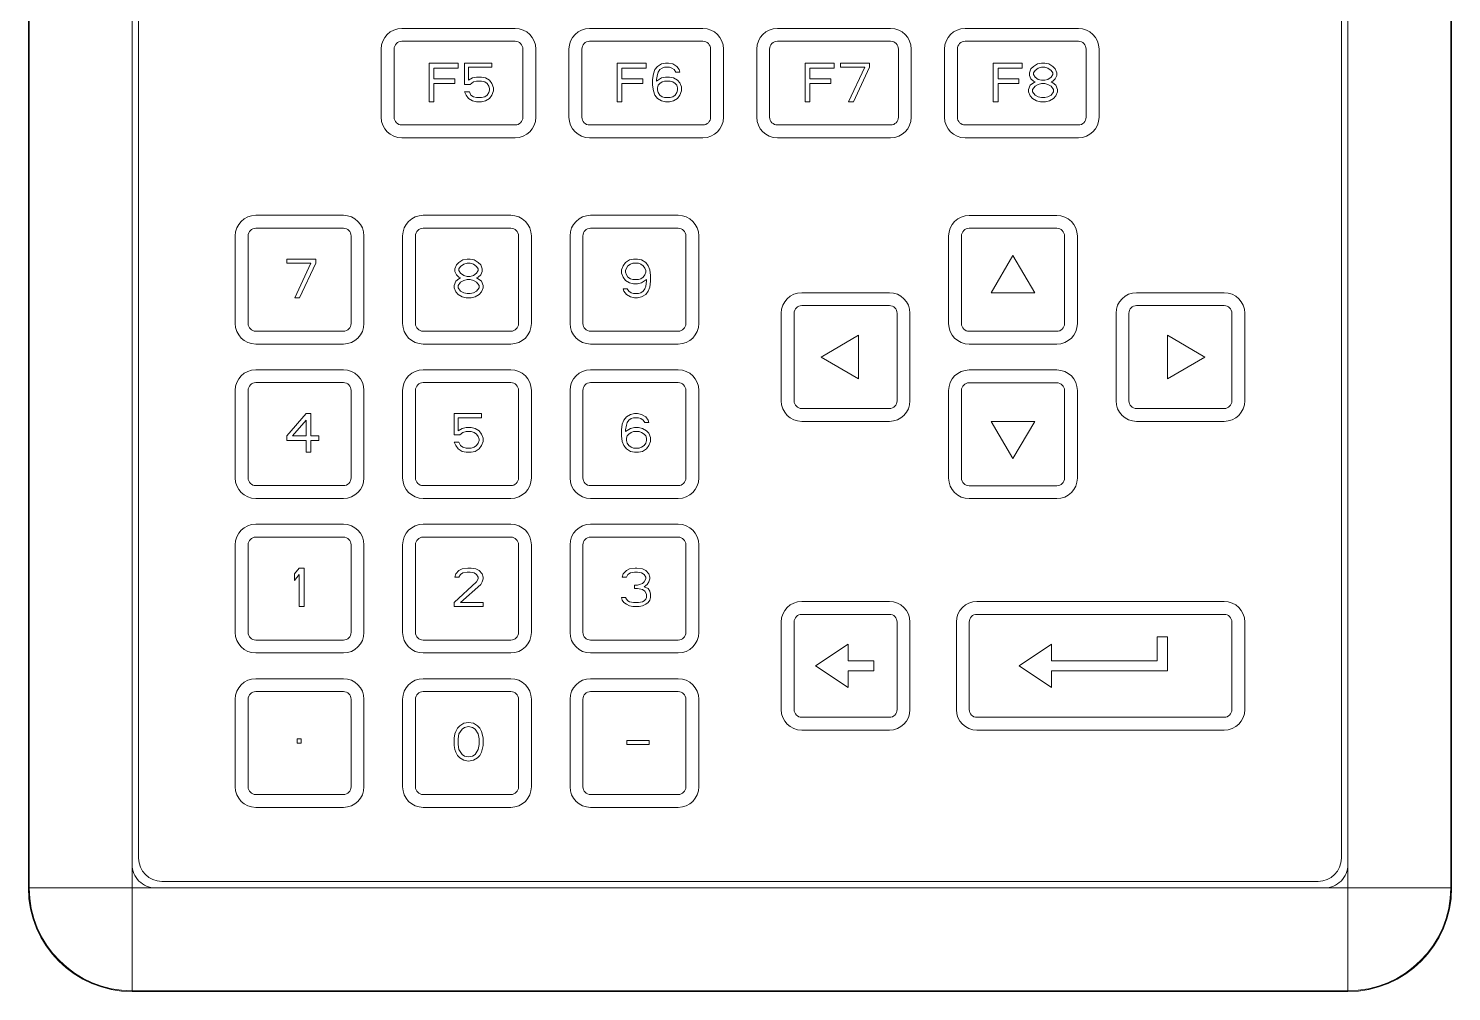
# Model space of a CAD drawing. Header units: inches. Extents: x 0 to 51, y 0 to 34.5.
# Drawn here: x 13.24 to 18.76, y 20.75 to 24.5 of the extents above; entities that cross this region are included whole.
import ezdxf

# ---------------------------------------------------------------- set-up
doc = ezdxf.new("R2010")
doc.units = ezdxf.units.IN
doc.header["$MEASUREMENT"] = 0
doc.layers.get('0').update_dxf_attribs({"lineweight": 5})
doc.layers.add('PSYMS', color=7, linetype='Continuous', lineweight=5)

# ---------------------------------------------------------------- blocks, each defined once
blk = doc.blocks.new('pv300')
at = {"color": 7, "linetype": 'Continuous'}
for p, q in [((-2.3588, -5.4957), (-2.3588, 2.2599)), ((2.3612, -5.4957), (2.3612, 2.2599)), ((-2.7616, 1.8571), (-2.7616, -5.0929)), ((-2.7588, 1.8571), (-2.7588, -5.0929)), ((2.7612, -5.0929), (2.7612, 1.8571)), ((2.764, -5.0929), (2.764, 1.8571)), ((-2.3338, 1.7421), (-2.3338, -4.9779)), ((2.3362, -4.9779), (2.3362, 1.4493)), ((-0.8718, -1.7544), (-1.3118, -1.7544)), ((-0.1428, -1.7544), (-0.5828, -1.7544)), ((0.5862, -1.7544), (0.1462, -1.7544)), ((1.3152, -1.7544), (0.8752, -1.7544)), ((-1.3118, -1.8044), (-0.8718, -1.8044)), ((-0.5828, -1.8044), (-0.1428, -1.8044)), ((0.1462, -1.8044), (0.5862, -1.8044)), ((0.8752, -1.8044), (1.3152, -1.8044)), ((-1.3918, -1.8344), (-1.3918, -2.0994)), ((-1.3418, -2.0994), (-1.3418, -1.8344)), ((-0.8418, -1.8344), (-0.8418, -2.0994)), ((-0.7918, -2.0994), (-0.7918, -1.8344)), ((-0.6628, -1.8344), (-0.6628, -2.0994)), ((-0.6128, -2.0994), (-0.6128, -1.8344)), ((-0.1128, -1.8344), (-0.1128, -2.0994)), ((-0.0628, -2.0994), (-0.0628, -1.8344)), ((0.0662, -1.8344), (0.0662, -2.0994)), ((0.1162, -2.0994), (0.1162, -1.8344)), ((0.6162, -1.8344), (0.6162, -2.0994)), ((0.6662, -2.0994), (0.6662, -1.8344)), ((0.7952, -1.8344), (0.7952, -2.0994)), ((0.8452, -2.0994), (0.8452, -1.8344)), ((1.3452, -1.8344), (1.3452, -2.0994)), ((1.3952, -2.0994), (1.3952, -1.8344)), ((-0.8718, -2.1294), (-1.3118, -2.1294)), ((-0.1428, -2.1294), (-0.5828, -2.1294)), ((0.5862, -2.1294), (0.1462, -2.1294)), ((1.3152, -2.1294), (0.8752, -2.1294)), ((-1.3118, -2.1794), (-0.8718, -2.1794)), ((-0.5828, -2.1794), (-0.1428, -2.1794)), ((0.1462, -2.1794), (0.5862, -2.1794)), ((0.8752, -2.1794), (1.3152, -2.1794)), ((-1.5388, -2.4804), (-1.8788, -2.4804)), ((-0.8888, -2.4804), (-1.2288, -2.4804)), ((-0.2388, -2.4804), (-0.5788, -2.4804)), ((1.2312, -2.4809), (0.8912, -2.4809)), ((-1.8788, -2.5304), (-1.5388, -2.5304)), ((-1.2288, -2.5304), (-0.8888, -2.5304)), ((-0.5788, -2.5304), (-0.2388, -2.5304)), ((0.8912, -2.5309), (1.2312, -2.5309)), ((-1.9588, -2.5604), (-1.9588, -2.9004)), ((-1.9088, -2.9004), (-1.9088, -2.5604)), ((-1.5088, -2.5604), (-1.5088, -2.9004)), ((-1.4588, -2.9004), (-1.4588, -2.5604)), ((-1.3088, -2.5604), (-1.3088, -2.9004)), ((-1.2588, -2.9004), (-1.2588, -2.5604)), ((-0.8588, -2.5604), (-0.8588, -2.9004)), ((-0.8088, -2.9004), (-0.8088, -2.5604)), ((-0.6588, -2.5604), (-0.6588, -2.9004)), ((-0.6088, -2.9004), (-0.6088, -2.5604)), ((-0.2088, -2.5604), (-0.2088, -2.9004)), ((-0.1588, -2.9004), (-0.1588, -2.5604)), ((0.8112, -2.5609), (0.8112, -2.9009)), ((0.8612, -2.9009), (0.8612, -2.5609)), ((1.2612, -2.5609), (1.2612, -2.9009)), ((1.3112, -2.9009), (1.3112, -2.5609)), ((0.5812, -2.7809), (0.2412, -2.7809)), ((1.8812, -2.7809), (1.5412, -2.7809)), ((0.1612, -2.8609), (0.1612, -3.2009)), ((0.2112, -3.2009), (0.2112, -2.8609)), ((0.2412, -2.8309), (0.5812, -2.8309)), ((0.6112, -2.8609), (0.6112, -3.2009)), ((0.6612, -3.2009), (0.6612, -2.8609)), ((1.4612, -2.8609), (1.4612, -3.2009)), ((1.5112, -3.2009), (1.5112, -2.8609)), ((1.5412, -2.8309), (1.8812, -2.8309)), ((1.9112, -2.8609), (1.9112, -3.2009)), ((1.9612, -3.2009), (1.9612, -2.8609)), ((-1.5388, -2.9304), (-1.8788, -2.9304)), ((-1.8788, -2.9804), (-1.5388, -2.9804)), ((-0.8888, -2.9304), (-1.2288, -2.9304)), ((-1.2288, -2.9804), (-0.8888, -2.9804)), ((-0.2388, -2.9304), (-0.5788, -2.9304)), ((-0.5788, -2.9804), (-0.2388, -2.9804)), ((1.2312, -2.9309), (0.8912, -2.9309)), ((0.8912, -2.9809), (1.2312, -2.9809)), ((-1.5388, -3.0804), (-1.8788, -3.0804)), ((-0.8888, -3.0804), (-1.2288, -3.0804)), ((-0.2388, -3.0804), (-0.5788, -3.0804)), ((1.2312, -3.0809), (0.8912, -3.0809)), ((-1.8788, -3.1304), (-1.5388, -3.1304)), ((-1.2288, -3.1304), (-0.8888, -3.1304)), ((-0.5788, -3.1304), (-0.2388, -3.1304)), ((0.8912, -3.1309), (1.2312, -3.1309)), ((-1.9588, -3.1604), (-1.9588, -3.5004)), ((-1.9088, -3.5004), (-1.9088, -3.1604)), ((-1.5088, -3.1604), (-1.5088, -3.5004)), ((-1.4588, -3.5004), (-1.4588, -3.1604)), ((-1.3088, -3.1604), (-1.3088, -3.5004)), ((-1.2588, -3.5004), (-1.2588, -3.1604)), ((-0.8588, -3.1604), (-0.8588, -3.5004)), ((-0.8088, -3.5004), (-0.8088, -3.1604)), ((-0.6588, -3.1604), (-0.6588, -3.5004)), ((-0.6088, -3.5004), (-0.6088, -3.1604)), ((-0.2088, -3.1604), (-0.2088, -3.5004)), ((-0.1588, -3.5004), (-0.1588, -3.1604)), ((0.8112, -3.1609), (0.8112, -3.5009)), ((0.8612, -3.5009), (0.8612, -3.1609)), ((1.2612, -3.1609), (1.2612, -3.5009)), ((1.3112, -3.5009), (1.3112, -3.1609)), ((0.5812, -3.2309), (0.2412, -3.2309)), ((1.8812, -3.2309), (1.5412, -3.2309)), ((0.2412, -3.2809), (0.5812, -3.2809)), ((1.5412, -3.2809), (1.8812, -3.2809)), ((-1.5388, -3.5304), (-1.8788, -3.5304)), ((-0.8888, -3.5304), (-1.2288, -3.5304)), ((-0.2388, -3.5304), (-0.5788, -3.5304)), ((1.2312, -3.5309), (0.8912, -3.5309)), ((-1.8788, -3.5804), (-1.5388, -3.5804)), ((-1.2288, -3.5804), (-0.8888, -3.5804)), ((-0.5788, -3.5804), (-0.2388, -3.5804)), ((0.8912, -3.5809), (1.2312, -3.5809)), ((-1.5388, -3.6804), (-1.8788, -3.6804)), ((-0.8888, -3.6804), (-1.2288, -3.6804)), ((-0.2388, -3.6804), (-0.5788, -3.6804)), ((-1.8788, -3.7304), (-1.5388, -3.7304)), ((-1.2288, -3.7304), (-0.8888, -3.7304)), ((-0.5788, -3.7304), (-0.2388, -3.7304)), ((-1.9588, -3.7604), (-1.9588, -4.1004)), ((-1.9088, -4.1004), (-1.9088, -3.7604)), ((-1.5088, -3.7604), (-1.5088, -4.1004)), ((-1.4588, -4.1004), (-1.4588, -3.7604)), ((-1.3088, -3.7604), (-1.3088, -4.1004)), ((-1.2588, -4.1004), (-1.2588, -3.7604)), ((-0.8588, -3.7604), (-0.8588, -4.1004)), ((-0.8088, -4.1004), (-0.8088, -3.7604)), ((-0.6588, -3.7604), (-0.6588, -4.1004)), ((-0.6088, -4.1004), (-0.6088, -3.7604)), ((-0.2088, -3.7604), (-0.2088, -4.1004)), ((-0.1588, -4.1004), (-0.1588, -3.7604)), ((0.5812, -3.9804), (0.2412, -3.9804)), ((0.2412, -4.0304), (0.5812, -4.0304)), ((1.8812, -3.9804), (0.9212, -3.9804)), ((0.9212, -4.0304), (1.8812, -4.0304)), ((0.1612, -4.0604), (0.1612, -4.4004)), ((0.2112, -4.4004), (0.2112, -4.0604)), ((0.6112, -4.0604), (0.6112, -4.4004)), ((0.6612, -4.4004), (0.6612, -4.0604)), ((0.8412, -4.0604), (0.8412, -4.4004)), ((0.8912, -4.4004), (0.8912, -4.0604)), ((1.9112, -4.0604), (1.9112, -4.4004)), ((1.9612, -4.4004), (1.9612, -4.0604)), ((-1.5388, -4.1304), (-1.8788, -4.1304)), ((-0.8888, -4.1304), (-1.2288, -4.1304)), ((-0.2388, -4.1304), (-0.5788, -4.1304)), ((-1.8788, -4.1804), (-1.5388, -4.1804)), ((-1.2288, -4.1804), (-0.8888, -4.1804)), ((-0.5788, -4.1804), (-0.2388, -4.1804)), ((-1.5388, -4.2804), (-1.8788, -4.2804)), ((-0.8888, -4.2804), (-1.2288, -4.2804)), ((-0.2388, -4.2804), (-0.5788, -4.2804)), ((-1.9588, -4.3604), (-1.9588, -4.7004)), ((-1.9088, -4.7004), (-1.9088, -4.3604)), ((-1.8788, -4.3304), (-1.5388, -4.3304)), ((-1.5088, -4.3604), (-1.5088, -4.7004)), ((-1.4588, -4.7004), (-1.4588, -4.3604)), ((-1.3088, -4.3604), (-1.3088, -4.7004)), ((-1.2588, -4.7004), (-1.2588, -4.3604)), ((-1.2288, -4.3304), (-0.8888, -4.3304)), ((-0.8588, -4.3604), (-0.8588, -4.7004)), ((-0.8088, -4.7004), (-0.8088, -4.3604)), ((-0.6588, -4.3604), (-0.6588, -4.7004)), ((-0.6088, -4.7004), (-0.6088, -4.3604)), ((-0.5788, -4.3304), (-0.2388, -4.3304)), ((-0.2088, -4.3604), (-0.2088, -4.7004)), ((-0.1588, -4.7004), (-0.1588, -4.3604)), ((0.5812, -4.4304), (0.2412, -4.4304)), ((1.8812, -4.4304), (0.9212, -4.4304)), ((0.2412, -4.4804), (0.5812, -4.4804)), ((0.9212, -4.4804), (1.8812, -4.4804)), ((-1.5388, -4.7304), (-1.8788, -4.7304)), ((-0.8888, -4.7304), (-1.2288, -4.7304)), ((-0.2388, -4.7304), (-0.5788, -4.7304)), ((-1.8788, -4.7804), (-1.5388, -4.7804)), ((-1.2288, -4.7804), (-0.8888, -4.7804)), ((-0.5788, -4.7804), (-0.2388, -4.7804)), ((-2.2438, -5.0679), (2.2462, -5.0679)), ((-2.7616, -5.0929), (2.764, -5.0929)), ((-2.3588, -5.4929), (2.3612, -5.4929)), ((-2.3588, -5.4957), (2.3612, -5.4957))]:
    blk.add_line(p, q, dxfattribs=at)
at = {"color": 4, "linetype": 'Continuous'}
for p, q in [((-1.2058, -2.0389), (-1.2058, -1.8889)), ((-1.2058, -1.8889), (-1.0933, -1.8889)), ((-1.187, -1.9081), (-1.187, -1.9496)), ((-1.0933, -1.9081), (-1.187, -1.9081)), ((-1.0933, -1.8889), (-1.0933, -1.9081)), ((-1.0683, -1.8889), (-1.0683, -1.9719)), ((-0.962, -1.8889), (-1.0683, -1.8889)), ((-1.0527, -1.9559), (-1.0527, -1.9049)), ((-1.0527, -1.9049), (-0.962, -1.9049)), ((-0.962, -1.9049), (-0.962, -1.8889)), ((-0.4758, -2.0389), (-0.4758, -1.8889)), ((-0.4758, -1.8889), (-0.3633, -1.8889)), ((-0.457, -1.9081), (-0.457, -1.9496)), ((-0.3633, -1.9081), (-0.457, -1.9081)), ((-0.3633, -1.8889), (-0.3633, -1.9081)), ((-0.3352, -1.9304), (-0.3383, -1.9528)), ((-0.3289, -1.9145), (-0.3352, -1.9304)), ((-0.3195, -1.9017), (-0.3289, -1.9145)), ((-0.3227, -1.9528), (-0.3195, -1.9336)), ((-0.3039, -1.8921), (-0.3195, -1.9017)), ((-0.3195, -1.9336), (-0.3164, -1.924)), ((-0.3164, -1.924), (-0.3102, -1.9145)), ((-0.3102, -1.9145), (-0.3008, -1.9081)), ((-0.2883, -1.8889), (-0.3039, -1.8921)), ((-0.3008, -1.9081), (-0.2914, -1.9049)), ((-0.2914, -1.9049), (-0.2727, -1.9049)), ((-0.2758, -1.8889), (-0.2883, -1.8889)), ((-0.2602, -1.8921), (-0.2758, -1.8889)), ((-0.2727, -1.9049), (-0.2633, -1.9081)), ((-0.2633, -1.9081), (-0.2539, -1.9145)), ((-0.2445, -1.9017), (-0.2602, -1.8921)), ((-0.2539, -1.9145), (-0.2477, -1.924)), ((-0.2477, -1.924), (-0.232, -1.924)), ((-0.2352, -1.9145), (-0.2445, -1.9017)), ((-0.232, -1.924), (-0.2352, -1.9145)), ((0.2542, -1.8889), (0.3667, -1.8889)), ((0.2542, -2.0389), (0.2542, -1.8889)), ((0.3667, -1.9081), (0.273, -1.9081)), ((0.273, -1.9081), (0.273, -1.9496)), ((0.3667, -1.8889), (0.3667, -1.9081)), ((0.3917, -1.8889), (0.5042, -1.8889)), ((0.3917, -1.9049), (0.3917, -1.8889)), ((0.4855, -1.9049), (0.3917, -1.9049)), ((0.423, -2.0389), (0.4855, -1.9049)), ((0.5042, -1.9049), (0.4417, -2.0389)), ((0.5042, -1.8889), (0.5042, -1.9049)), ((0.9842, -1.8889), (1.0967, -1.8889)), ((0.9842, -2.0389), (0.9842, -1.8889)), ((1.0967, -1.9081), (1.003, -1.9081)), ((1.003, -1.9081), (1.003, -1.9496)), ((1.0967, -1.8889), (1.0967, -1.9081)), ((1.1311, -1.9113), (1.1248, -1.9272)), ((1.1248, -1.9272), (1.1248, -1.9368)), ((1.1405, -1.9017), (1.1311, -1.9113)), ((1.1561, -1.8921), (1.1405, -1.9017)), ((1.1467, -1.9176), (1.1405, -1.9272)), ((1.1405, -1.9272), (1.1405, -1.9336)), ((1.1405, -1.9336), (1.1467, -1.9432)), ((1.1592, -1.9081), (1.1467, -1.9176)), ((1.1717, -1.8889), (1.1561, -1.8921)), ((1.1717, -1.9049), (1.1592, -1.9081)), ((1.1842, -1.8889), (1.1717, -1.8889)), ((1.1842, -1.9049), (1.1717, -1.9049)), ((1.1998, -1.8921), (1.1842, -1.8889)), ((1.1967, -1.9081), (1.1842, -1.9049)), ((1.2092, -1.9176), (1.1967, -1.9081)), ((1.2155, -1.9017), (1.1998, -1.8921)), ((1.2155, -1.9272), (1.2092, -1.9176)), ((1.2092, -1.9432), (1.2155, -1.9336)), ((1.2248, -1.9113), (1.2155, -1.9017)), ((1.2155, -1.9336), (1.2155, -1.9272)), ((1.2311, -1.9272), (1.2248, -1.9113)), ((1.2311, -1.9368), (1.2311, -1.9272)), ((-1.187, -1.9496), (-1.1058, -1.9496)), ((-1.187, -1.9687), (-1.187, -2.0389)), ((-1.1058, -1.9687), (-1.187, -1.9687)), ((-1.1058, -1.9496), (-1.1058, -1.9687)), ((-1.0683, -1.9719), (-1.0464, -1.9719)), ((-1.037, -1.9464), (-1.0527, -1.9559)), ((-1.0464, -1.9719), (-1.0339, -1.9623)), ((-1.0214, -1.9432), (-1.037, -1.9464)), ((-1.0339, -1.9623), (-1.0214, -1.9591)), ((-1.0027, -1.9432), (-1.0214, -1.9432)), ((-1.0214, -1.9591), (-1.0027, -1.9591)), ((-0.987, -1.9464), (-1.0027, -1.9432)), ((-1.0027, -1.9591), (-0.9902, -1.9623)), ((-0.9902, -1.9623), (-0.9808, -1.9687)), ((-0.9714, -1.9559), (-0.987, -1.9464)), ((-0.9808, -1.9687), (-0.9745, -1.9783)), ((-0.9745, -1.9783), (-0.9714, -1.9879)), ((-0.962, -1.9687), (-0.9714, -1.9559)), ((-0.9714, -1.9879), (-0.9714, -1.9942)), ((-0.9558, -1.9847), (-0.962, -1.9687)), ((-0.9558, -1.9974), (-0.9558, -1.9847)), ((-0.457, -1.9496), (-0.3758, -1.9496)), ((-0.457, -1.9687), (-0.457, -2.0389)), ((-0.3758, -1.9687), (-0.457, -1.9687)), ((-0.3758, -1.9496), (-0.3758, -1.9687)), ((-0.3383, -1.9528), (-0.3383, -1.9751)), ((-0.3383, -1.9751), (-0.3352, -1.9974)), ((-0.3039, -1.9464), (-0.3227, -1.9591)), ((-0.3227, -1.9591), (-0.3227, -1.9528)), ((-0.3164, -1.9751), (-0.3195, -1.9847)), ((-0.3195, -1.9847), (-0.3195, -1.9942)), ((-0.3102, -1.9687), (-0.3164, -1.9751)), ((-0.3008, -1.9623), (-0.3102, -1.9687)), ((-0.2883, -1.9432), (-0.3039, -1.9464)), ((-0.2914, -1.9591), (-0.3008, -1.9623)), ((-0.2695, -1.9591), (-0.2914, -1.9591)), ((-0.2727, -1.9432), (-0.2883, -1.9432)), ((-0.257, -1.9464), (-0.2727, -1.9432)), ((-0.2602, -1.9623), (-0.2695, -1.9591)), ((-0.2508, -1.9687), (-0.2602, -1.9623)), ((-0.2414, -1.9559), (-0.257, -1.9464)), ((-0.2445, -1.9751), (-0.2508, -1.9687)), ((-0.2414, -1.9847), (-0.2445, -1.9751)), ((-0.232, -1.9655), (-0.2414, -1.9559)), ((-0.2414, -1.9942), (-0.2414, -1.9847)), ((-0.2258, -1.9815), (-0.232, -1.9655)), ((-0.2258, -1.9974), (-0.2258, -1.9815)), ((0.273, -1.9496), (0.3542, -1.9496)), ((0.3542, -1.9687), (0.273, -1.9687)), ((0.273, -1.9687), (0.273, -2.0389)), ((0.3542, -1.9496), (0.3542, -1.9687)), ((1.003, -1.9496), (1.0842, -1.9496)), ((1.0842, -1.9687), (1.003, -1.9687)), ((1.003, -1.9687), (1.003, -2.0389)), ((1.0842, -1.9496), (1.0842, -1.9687)), ((1.128, -1.9751), (1.1217, -1.9911)), ((1.1248, -1.9368), (1.1311, -1.9496)), ((1.1405, -1.9655), (1.128, -1.9751)), ((1.1311, -1.9496), (1.1405, -1.9591)), ((1.1467, -1.9783), (1.1373, -1.9911)), ((1.1405, -1.9591), (1.1467, -1.9623)), ((1.1467, -1.9623), (1.1405, -1.9655)), ((1.1467, -1.9432), (1.1592, -1.9528)), ((1.1592, -1.9719), (1.1467, -1.9783)), ((1.1592, -1.9528), (1.1717, -1.9559)), ((1.1717, -1.9687), (1.1592, -1.9719)), ((1.1717, -1.9559), (1.1842, -1.9559)), ((1.1842, -1.9687), (1.1717, -1.9687)), ((1.1842, -1.9559), (1.1967, -1.9528)), ((1.1967, -1.9719), (1.1842, -1.9687)), ((1.1967, -1.9528), (1.2092, -1.9432)), ((1.2092, -1.9783), (1.1967, -1.9719)), ((1.2092, -1.9623), (1.2155, -1.9591)), ((1.2155, -1.9655), (1.2092, -1.9623)), ((1.2186, -1.9911), (1.2092, -1.9783)), ((1.2155, -1.9591), (1.2248, -1.9496)), ((1.228, -1.9751), (1.2155, -1.9655)), ((1.2248, -1.9496), (1.2311, -1.9368)), ((1.2342, -1.9911), (1.228, -1.9751)), ((-1.187, -2.0389), (-1.2058, -2.0389)), ((-1.0683, -2.0006), (-1.062, -2.0134)), ((-1.0495, -2.0006), (-1.0683, -2.0006)), ((-1.062, -2.0134), (-1.0527, -2.0262)), ((-1.0527, -2.0262), (-1.037, -2.0357)), ((-1.0433, -2.0134), (-1.0495, -2.0006)), ((-1.0339, -2.0198), (-1.0433, -2.0134)), ((-1.037, -2.0357), (-1.0214, -2.0389)), ((-1.0214, -2.023), (-1.0339, -2.0198)), ((-1.0027, -2.023), (-1.0214, -2.023)), ((-1.0214, -2.0389), (-1.0027, -2.0389)), ((-0.9902, -2.0198), (-1.0027, -2.023)), ((-1.0027, -2.0389), (-0.987, -2.0357)), ((-0.9808, -2.0134), (-0.9902, -2.0198)), ((-0.987, -2.0357), (-0.9714, -2.0262)), ((-0.9745, -2.0038), (-0.9808, -2.0134)), ((-0.9714, -1.9942), (-0.9745, -2.0038)), ((-0.9714, -2.0262), (-0.962, -2.0134)), ((-0.962, -2.0134), (-0.9558, -1.9974)), ((-0.457, -2.0389), (-0.4758, -2.0389)), ((-0.3352, -1.9974), (-0.3289, -2.0134)), ((-0.3289, -2.0134), (-0.3195, -2.0262)), ((-0.3195, -1.9942), (-0.3164, -2.0038)), ((-0.3195, -2.0262), (-0.3039, -2.0357)), ((-0.3164, -2.0038), (-0.3102, -2.0134)), ((-0.3102, -2.0134), (-0.3008, -2.0198)), ((-0.3039, -2.0357), (-0.2883, -2.0389)), ((-0.3008, -2.0198), (-0.2914, -2.023)), ((-0.2914, -2.023), (-0.2695, -2.023)), ((-0.2883, -2.0389), (-0.2727, -2.0389)), ((-0.2727, -2.0389), (-0.257, -2.0357)), ((-0.2695, -2.023), (-0.2602, -2.0198)), ((-0.2602, -2.0198), (-0.2508, -2.0134)), ((-0.257, -2.0357), (-0.2414, -2.0262)), ((-0.2508, -2.0134), (-0.2445, -2.0038)), ((-0.2445, -2.0038), (-0.2414, -1.9942)), ((-0.2414, -2.0262), (-0.232, -2.0134)), ((-0.232, -2.0134), (-0.2258, -1.9974)), ((0.273, -2.0389), (0.2542, -2.0389)), ((0.4417, -2.0389), (0.423, -2.0389)), ((1.003, -2.0389), (0.9842, -2.0389)), ((1.1217, -1.9911), (1.1217, -2.0006)), ((1.1217, -2.0006), (1.128, -2.0166)), ((1.128, -2.0166), (1.1373, -2.0262)), ((1.1373, -1.9911), (1.1373, -2.0006)), ((1.1373, -2.0006), (1.1467, -2.0134)), ((1.1373, -2.0262), (1.153, -2.0357)), ((1.1467, -2.0134), (1.1592, -2.0198)), ((1.153, -2.0357), (1.1686, -2.0389)), ((1.1592, -2.0198), (1.1717, -2.023)), ((1.1686, -2.0389), (1.1873, -2.0389)), ((1.1717, -2.023), (1.1842, -2.023)), ((1.1842, -2.023), (1.1967, -2.0198)), ((1.1873, -2.0389), (1.203, -2.0357)), ((1.1967, -2.0198), (1.2092, -2.0134)), ((1.203, -2.0357), (1.2186, -2.0262)), ((1.2092, -2.0134), (1.2186, -2.0006)), ((1.2186, -2.0006), (1.2186, -1.9911)), ((1.2186, -2.0262), (1.228, -2.0166)), ((1.228, -2.0166), (1.2342, -2.0006)), ((1.2342, -2.0006), (1.2342, -1.9911)), ((-1.7588, -2.6664), (-1.7588, -2.6504)), ((-1.7588, -2.6504), (-1.6463, -2.6504)), ((-1.6463, -2.6504), (-1.6463, -2.6664)), ((-1.0588, -2.6504), (-1.0744, -2.6536)), ((-1.0463, -2.6504), (-1.0588, -2.6504)), ((-1.0307, -2.6536), (-1.0463, -2.6504)), ((-0.4119, -2.6504), (-0.4275, -2.6536)), ((-0.3963, -2.6504), (-0.4119, -2.6504)), ((-0.3807, -2.6536), (-0.3963, -2.6504)), ((1.0612, -2.6362), (0.9762, -2.7809)), ((1.1462, -2.7809), (1.0612, -2.6362)), ((-1.665, -2.6664), (-1.7588, -2.6664)), ((-1.7275, -2.8004), (-1.665, -2.6664)), ((-1.6463, -2.6664), (-1.7088, -2.8004)), ((-1.0994, -2.6728), (-1.1057, -2.6887)), ((-1.1057, -2.6887), (-1.1057, -2.6983)), ((-1.1057, -2.6983), (-1.0994, -2.7111)), ((-1.09, -2.6632), (-1.0994, -2.6728)), ((-1.0744, -2.6536), (-1.09, -2.6632)), ((-1.0838, -2.6791), (-1.09, -2.6887)), ((-1.09, -2.6887), (-1.09, -2.6951)), ((-1.09, -2.6951), (-1.0838, -2.7047)), ((-1.0713, -2.6696), (-1.0838, -2.6791)), ((-1.0838, -2.7047), (-1.0713, -2.7143)), ((-1.0588, -2.6664), (-1.0713, -2.6696)), ((-1.0463, -2.6664), (-1.0588, -2.6664)), ((-1.0338, -2.6696), (-1.0463, -2.6664)), ((-1.0213, -2.6791), (-1.0338, -2.6696)), ((-1.0338, -2.7143), (-1.0213, -2.7047)), ((-1.015, -2.6632), (-1.0307, -2.6536)), ((-1.015, -2.6887), (-1.0213, -2.6791)), ((-1.0213, -2.7047), (-1.015, -2.6951)), ((-1.0057, -2.6728), (-1.015, -2.6632)), ((-1.015, -2.6951), (-1.015, -2.6887)), ((-0.9994, -2.6887), (-1.0057, -2.6728)), ((-1.0057, -2.7111), (-0.9994, -2.6983)), ((-0.9994, -2.6983), (-0.9994, -2.6887)), ((-0.4525, -2.676), (-0.4588, -2.6919)), ((-0.4588, -2.6919), (-0.4588, -2.7047)), ((-0.4588, -2.7047), (-0.4525, -2.7206)), ((-0.4432, -2.6632), (-0.4525, -2.676)), ((-0.4275, -2.6536), (-0.4432, -2.6632)), ((-0.44, -2.6855), (-0.4432, -2.6951)), ((-0.4432, -2.6951), (-0.4432, -2.7015)), ((-0.4432, -2.7015), (-0.44, -2.7111)), ((-0.4338, -2.676), (-0.44, -2.6855)), ((-0.4244, -2.6696), (-0.4338, -2.676)), ((-0.415, -2.6664), (-0.4244, -2.6696)), ((-0.3932, -2.6664), (-0.415, -2.6664)), ((-0.3838, -2.6696), (-0.3932, -2.6664)), ((-0.3744, -2.676), (-0.3838, -2.6696)), ((-0.365, -2.6632), (-0.3807, -2.6536)), ((-0.3682, -2.6855), (-0.3744, -2.676)), ((-0.365, -2.6951), (-0.3682, -2.6855)), ((-0.3682, -2.7111), (-0.365, -2.7015)), ((-0.3557, -2.676), (-0.365, -2.6632)), ((-0.365, -2.7015), (-0.365, -2.6951)), ((-0.3494, -2.6919), (-0.3557, -2.676)), ((-0.3463, -2.7143), (-0.3494, -2.6919)), ((-1.1025, -2.7366), (-1.1088, -2.7526)), ((-1.1088, -2.7526), (-1.1088, -2.7621)), ((-1.1088, -2.7621), (-1.1025, -2.7781)), ((-1.09, -2.727), (-1.1025, -2.7366)), ((-1.0994, -2.7111), (-1.09, -2.7206)), ((-1.0838, -2.7398), (-1.0932, -2.7526)), ((-1.0932, -2.7526), (-1.0932, -2.7621)), ((-1.0932, -2.7621), (-1.0838, -2.7749)), ((-1.09, -2.7206), (-1.0838, -2.7238)), ((-1.0838, -2.7238), (-1.09, -2.727)), ((-1.0713, -2.7334), (-1.0838, -2.7398)), ((-1.0713, -2.7143), (-1.0588, -2.7174)), ((-1.0588, -2.7302), (-1.0713, -2.7334)), ((-1.0588, -2.7174), (-1.0463, -2.7174)), ((-1.0463, -2.7302), (-1.0588, -2.7302)), ((-1.0463, -2.7174), (-1.0338, -2.7143)), ((-1.0338, -2.7334), (-1.0463, -2.7302)), ((-1.0213, -2.7398), (-1.0338, -2.7334)), ((-1.0213, -2.7238), (-1.015, -2.7206)), ((-1.015, -2.727), (-1.0213, -2.7238)), ((-1.0119, -2.7526), (-1.0213, -2.7398)), ((-1.0213, -2.7749), (-1.0119, -2.7621)), ((-1.015, -2.7206), (-1.0057, -2.7111)), ((-1.0025, -2.7366), (-1.015, -2.727)), ((-1.0119, -2.7621), (-1.0119, -2.7526)), ((-0.9963, -2.7526), (-1.0025, -2.7366)), ((-1.0025, -2.7781), (-0.9963, -2.7621)), ((-0.9963, -2.7621), (-0.9963, -2.7526)), ((-0.4525, -2.7206), (-0.4432, -2.7334)), ((-0.4432, -2.7334), (-0.4275, -2.743)), ((-0.44, -2.7111), (-0.4338, -2.7206)), ((-0.4338, -2.7206), (-0.4244, -2.727)), ((-0.4275, -2.743), (-0.4119, -2.7462)), ((-0.4244, -2.727), (-0.415, -2.7302)), ((-0.415, -2.7302), (-0.3932, -2.7302)), ((-0.4119, -2.7462), (-0.3963, -2.7462)), ((-0.3963, -2.7462), (-0.3807, -2.743)), ((-0.3932, -2.7302), (-0.3838, -2.727)), ((-0.3838, -2.727), (-0.3744, -2.7206)), ((-0.3807, -2.743), (-0.3619, -2.7302)), ((-0.3744, -2.7206), (-0.3682, -2.7111)), ((-0.365, -2.7557), (-0.3682, -2.7653)), ((-0.3619, -2.7366), (-0.365, -2.7557)), ((-0.3619, -2.7302), (-0.3619, -2.7366)), ((-0.3557, -2.7749), (-0.3494, -2.7589)), ((-0.3494, -2.7589), (-0.3463, -2.7366)), ((-0.3463, -2.7366), (-0.3463, -2.7143)), ((-1.7088, -2.8004), (-1.7275, -2.8004)), ((-1.1025, -2.7781), (-1.0932, -2.7877)), ((-1.0932, -2.7877), (-1.0775, -2.7972)), ((-1.0838, -2.7749), (-1.0713, -2.7813)), ((-1.0775, -2.7972), (-1.0619, -2.8004)), ((-1.0713, -2.7813), (-1.0588, -2.7845)), ((-1.0619, -2.8004), (-1.0432, -2.8004)), ((-1.0588, -2.7845), (-1.0463, -2.7845)), ((-1.0463, -2.7845), (-1.0338, -2.7813)), ((-1.0432, -2.8004), (-1.0275, -2.7972)), ((-1.0338, -2.7813), (-1.0213, -2.7749)), ((-1.0275, -2.7972), (-1.0119, -2.7877)), ((-1.0119, -2.7877), (-1.0025, -2.7781)), ((-0.4369, -2.7653), (-0.4525, -2.7653)), ((-0.4525, -2.7653), (-0.4494, -2.7749)), ((-0.4494, -2.7749), (-0.44, -2.7877)), ((-0.44, -2.7877), (-0.4244, -2.7972)), ((-0.4307, -2.7749), (-0.4369, -2.7653)), ((-0.4213, -2.7813), (-0.4307, -2.7749)), ((-0.4244, -2.7972), (-0.4088, -2.8004)), ((-0.4119, -2.7845), (-0.4213, -2.7813)), ((-0.3932, -2.7845), (-0.4119, -2.7845)), ((-0.4088, -2.8004), (-0.3963, -2.8004)), ((-0.3963, -2.8004), (-0.3807, -2.7972)), ((-0.3838, -2.7813), (-0.3932, -2.7845)), ((-0.3744, -2.7749), (-0.3838, -2.7813)), ((-0.3807, -2.7972), (-0.365, -2.7877)), ((-0.3682, -2.7653), (-0.3744, -2.7749)), ((-0.365, -2.7877), (-0.3557, -2.7749)), ((0.9762, -2.7809), (1.1462, -2.7809)), ((0.3165, -3.0309), (0.4612, -2.9459)), ((0.4612, -2.9459), (0.4612, -3.1159)), ((1.8059, -3.0309), (1.6612, -2.9459)), ((1.6612, -2.9459), (1.6612, -3.1159)), ((0.4612, -3.1159), (0.3165, -3.0309)), ((1.6612, -3.1159), (1.8059, -3.0309)), ((-1.7588, -3.3366), (-1.6838, -3.2504)), ((-1.6838, -3.2504), (-1.665, -3.2504)), ((-1.665, -3.2504), (-1.665, -3.3366)), ((-1.0025, -3.2504), (-1.1088, -3.2504)), ((-1.1088, -3.2504), (-1.1088, -3.3334)), ((-1.0025, -3.2664), (-1.0025, -3.2504)), ((-0.4244, -3.2536), (-0.44, -3.2632)), ((-0.4088, -3.2504), (-0.4244, -3.2536)), ((-0.3963, -3.2504), (-0.4088, -3.2504)), ((-0.3807, -3.2536), (-0.3963, -3.2504)), ((-0.365, -3.2632), (-0.3807, -3.2536)), ((-1.7369, -3.3366), (-1.6838, -3.276)), ((-1.6838, -3.276), (-1.6838, -3.3366)), ((-1.0932, -3.2664), (-1.0025, -3.2664)), ((-1.0932, -3.3174), (-1.0932, -3.2664)), ((-1.0775, -3.3079), (-1.0932, -3.3174)), ((-1.0619, -3.3047), (-1.0775, -3.3079)), ((-1.0432, -3.3047), (-1.0619, -3.3047)), ((-1.0275, -3.3079), (-1.0432, -3.3047)), ((-1.0119, -3.3174), (-1.0275, -3.3079)), ((-0.4557, -3.2919), (-0.4588, -3.3143)), ((-0.4588, -3.3143), (-0.4588, -3.3366)), ((-0.4494, -3.276), (-0.4557, -3.2919)), ((-0.44, -3.2632), (-0.4494, -3.276)), ((-0.4432, -3.3143), (-0.44, -3.2951)), ((-0.4244, -3.3079), (-0.4432, -3.3206)), ((-0.4432, -3.3206), (-0.4432, -3.3143)), ((-0.44, -3.2951), (-0.4369, -3.2855)), ((-0.4369, -3.2855), (-0.4307, -3.276)), ((-0.4307, -3.276), (-0.4213, -3.2696)), ((-0.4088, -3.3047), (-0.4244, -3.3079)), ((-0.4213, -3.2696), (-0.4119, -3.2664)), ((-0.4119, -3.2664), (-0.3932, -3.2664)), ((-0.3932, -3.3047), (-0.4088, -3.3047)), ((-0.3932, -3.2664), (-0.3838, -3.2696)), ((-0.3775, -3.3079), (-0.3932, -3.3047)), ((-0.3838, -3.2696), (-0.3744, -3.276)), ((-0.3619, -3.3174), (-0.3775, -3.3079)), ((-0.3744, -3.276), (-0.3682, -3.2855)), ((-0.3682, -3.2855), (-0.3525, -3.2855)), ((-0.3557, -3.276), (-0.365, -3.2632)), ((-0.3525, -3.2855), (-0.3557, -3.276)), ((0.9762, -3.2809), (1.1462, -3.2809)), ((1.0612, -3.4256), (0.9762, -3.2809)), ((1.1462, -3.2809), (1.0612, -3.4256)), ((-1.7588, -3.3557), (-1.7588, -3.3366)), ((-1.6838, -3.3557), (-1.7588, -3.3557)), ((-1.6838, -3.3366), (-1.7369, -3.3366)), ((-1.6838, -3.4004), (-1.6838, -3.3557)), ((-1.665, -3.3366), (-1.6338, -3.3366)), ((-1.665, -3.3557), (-1.665, -3.4004)), ((-1.6338, -3.3557), (-1.665, -3.3557)), ((-1.6338, -3.3366), (-1.6338, -3.3557)), ((-1.1088, -3.3334), (-1.0869, -3.3334)), ((-1.09, -3.3621), (-1.1088, -3.3621)), ((-1.1088, -3.3621), (-1.1025, -3.3749)), ((-1.0838, -3.3749), (-1.09, -3.3621)), ((-1.0869, -3.3334), (-1.0744, -3.3238)), ((-1.0744, -3.3238), (-1.0619, -3.3206)), ((-1.0619, -3.3206), (-1.0432, -3.3206)), ((-1.0432, -3.3206), (-1.0307, -3.3238)), ((-1.0307, -3.3238), (-1.0213, -3.3302)), ((-1.0213, -3.3302), (-1.015, -3.3398)), ((-1.015, -3.3653), (-1.0213, -3.3749)), ((-1.015, -3.3398), (-1.0119, -3.3494)), ((-1.0119, -3.3557), (-1.015, -3.3653)), ((-1.0025, -3.3302), (-1.0119, -3.3174)), ((-1.0119, -3.3494), (-1.0119, -3.3557)), ((-0.9963, -3.3462), (-1.0025, -3.3302)), ((-1.0025, -3.3749), (-0.9963, -3.3589)), ((-0.9963, -3.3589), (-0.9963, -3.3462)), ((-0.4588, -3.3366), (-0.4557, -3.3589)), ((-0.4557, -3.3589), (-0.4494, -3.3749)), ((-0.4369, -3.3366), (-0.44, -3.3462)), ((-0.44, -3.3462), (-0.44, -3.3557)), ((-0.44, -3.3557), (-0.4369, -3.3653)), ((-0.4307, -3.3302), (-0.4369, -3.3366)), ((-0.4369, -3.3653), (-0.4307, -3.3749)), ((-0.4213, -3.3238), (-0.4307, -3.3302)), ((-0.4119, -3.3206), (-0.4213, -3.3238)), ((-0.39, -3.3206), (-0.4119, -3.3206)), ((-0.3807, -3.3238), (-0.39, -3.3206)), ((-0.3713, -3.3302), (-0.3807, -3.3238)), ((-0.365, -3.3366), (-0.3713, -3.3302)), ((-0.3713, -3.3749), (-0.365, -3.3653)), ((-0.3619, -3.3462), (-0.365, -3.3366)), ((-0.365, -3.3653), (-0.3619, -3.3557)), ((-0.3525, -3.327), (-0.3619, -3.3174)), ((-0.3619, -3.3557), (-0.3619, -3.3462)), ((-0.3463, -3.343), (-0.3525, -3.327)), ((-0.3525, -3.3749), (-0.3463, -3.3589)), ((-0.3463, -3.3589), (-0.3463, -3.343)), ((-1.665, -3.4004), (-1.6838, -3.4004)), ((-1.1025, -3.3749), (-1.0932, -3.3877)), ((-1.0932, -3.3877), (-1.0775, -3.3972)), ((-1.0744, -3.3813), (-1.0838, -3.3749)), ((-1.0775, -3.3972), (-1.0619, -3.4004)), ((-1.0619, -3.3845), (-1.0744, -3.3813)), ((-1.0432, -3.3845), (-1.0619, -3.3845)), ((-1.0619, -3.4004), (-1.0432, -3.4004)), ((-1.0307, -3.3813), (-1.0432, -3.3845)), ((-1.0432, -3.4004), (-1.0275, -3.3972)), ((-1.0213, -3.3749), (-1.0307, -3.3813)), ((-1.0275, -3.3972), (-1.0119, -3.3877)), ((-1.0119, -3.3877), (-1.0025, -3.3749)), ((-0.4494, -3.3749), (-0.44, -3.3877)), ((-0.44, -3.3877), (-0.4244, -3.3972)), ((-0.4307, -3.3749), (-0.4213, -3.3813)), ((-0.4244, -3.3972), (-0.4088, -3.4004)), ((-0.4213, -3.3813), (-0.4119, -3.3845)), ((-0.4119, -3.3845), (-0.39, -3.3845)), ((-0.4088, -3.4004), (-0.3932, -3.4004)), ((-0.3932, -3.4004), (-0.3775, -3.3972)), ((-0.39, -3.3845), (-0.3807, -3.3813)), ((-0.3807, -3.3813), (-0.3713, -3.3749)), ((-0.3775, -3.3972), (-0.3619, -3.3877)), ((-0.3619, -3.3877), (-0.3525, -3.3749)), ((-1.7288, -3.8728), (-1.71, -3.8504)), ((-1.71, -3.8504), (-1.6913, -3.8504)), ((-1.6913, -3.8504), (-1.6913, -4.0004)), ((-1.1025, -3.8728), (-1.09, -3.86)), ((-1.09, -3.86), (-1.0775, -3.8536)), ((-1.0775, -3.8536), (-1.0557, -3.8504)), ((-1.0588, -3.8664), (-1.0744, -3.8696)), ((-1.0463, -3.8664), (-1.0588, -3.8664)), ((-1.0557, -3.8504), (-1.0432, -3.8504)), ((-1.0307, -3.8696), (-1.0463, -3.8664)), ((-1.0432, -3.8504), (-1.0244, -3.8536)), ((-1.0244, -3.8536), (-1.0119, -3.86)), ((-1.0119, -3.86), (-0.9994, -3.8728)), ((-0.4525, -3.8728), (-0.44, -3.86)), ((-0.44, -3.86), (-0.4275, -3.8536)), ((-0.4275, -3.8536), (-0.4057, -3.8504)), ((-0.4088, -3.8664), (-0.4244, -3.8696)), ((-0.3963, -3.8664), (-0.4088, -3.8664)), ((-0.4057, -3.8504), (-0.3994, -3.8504)), ((-0.3994, -3.8504), (-0.3775, -3.8536)), ((-0.3807, -3.8696), (-0.3963, -3.8664)), ((-0.3775, -3.8536), (-0.365, -3.86)), ((-0.365, -3.86), (-0.3525, -3.8728)), ((-1.7288, -3.8983), (-1.7288, -3.8728)), ((-1.71, -3.876), (-1.7288, -3.8983)), ((-1.71, -4.0004), (-1.71, -3.876)), ((-1.1088, -3.9845), (-1.0213, -3.9047)), ((-1.1057, -3.8855), (-1.1025, -3.8728)), ((-1.09, -3.8855), (-1.1057, -3.8855)), ((-1.0838, -3.876), (-1.09, -3.8855)), ((-1.0744, -3.8696), (-1.0838, -3.876)), ((-1.0057, -3.9143), (-1.0838, -3.9845)), ((-1.0213, -3.876), (-1.0307, -3.8696)), ((-1.015, -3.8855), (-1.0213, -3.876)), ((-1.0213, -3.9047), (-1.015, -3.8919)), ((-1.015, -3.8919), (-1.015, -3.8855)), ((-0.9994, -3.9047), (-1.0057, -3.9143)), ((-0.9994, -3.8728), (-0.9963, -3.8855)), ((-0.9963, -3.8919), (-0.9994, -3.9047)), ((-0.9963, -3.8855), (-0.9963, -3.8919)), ((-0.4557, -3.8855), (-0.4525, -3.8728)), ((-0.44, -3.8855), (-0.4557, -3.8855)), ((-0.4338, -3.876), (-0.44, -3.8855)), ((-0.4244, -3.8696), (-0.4338, -3.876)), ((-0.4088, -3.9174), (-0.3963, -3.9174)), ((-0.4088, -3.9302), (-0.4088, -3.9174)), ((-0.3963, -3.9174), (-0.3775, -3.9111)), ((-0.3713, -3.876), (-0.3807, -3.8696)), ((-0.3775, -3.9111), (-0.3713, -3.9047)), ((-0.365, -3.8855), (-0.3713, -3.876)), ((-0.3713, -3.9047), (-0.365, -3.8919)), ((-0.3588, -3.9143), (-0.3713, -3.9238)), ((-0.365, -3.8919), (-0.365, -3.8855)), ((-0.3525, -3.9047), (-0.3588, -3.9143)), ((-0.3525, -3.8728), (-0.3494, -3.8855)), ((-0.3494, -3.8919), (-0.3525, -3.9047)), ((-0.3494, -3.8855), (-0.3494, -3.8919)), ((-0.4588, -3.9653), (-0.4432, -3.9653)), ((-0.4557, -3.9749), (-0.4588, -3.9653)), ((-0.4494, -3.9845), (-0.4557, -3.9749)), ((-0.4432, -3.9653), (-0.44, -3.9717)), ((-0.44, -3.9717), (-0.4338, -3.9781)), ((-0.4338, -3.9781), (-0.4275, -3.9813)), ((-0.3963, -3.9302), (-0.4088, -3.9302)), ((-0.3775, -3.9334), (-0.3963, -3.9302)), ((-0.3682, -3.9398), (-0.3775, -3.9334)), ((-0.3775, -3.9813), (-0.3713, -3.9781)), ((-0.3713, -3.9238), (-0.3557, -3.9302)), ((-0.3713, -3.9781), (-0.365, -3.9717)), ((-0.3619, -3.9526), (-0.3682, -3.9398)), ((-0.365, -3.9717), (-0.3619, -3.9653)), ((-0.3619, -3.9653), (-0.3619, -3.9526)), ((-0.3557, -3.9302), (-0.3494, -3.9398)), ((-0.3494, -3.9749), (-0.3557, -3.9845)), ((-0.3494, -3.9398), (-0.3463, -3.9526)), ((-0.3463, -3.9653), (-0.3494, -3.9749)), ((-0.3463, -3.9526), (-0.3463, -3.9653)), ((-1.6913, -4.0004), (-1.71, -4.0004)), ((-1.1088, -4.0004), (-1.1088, -3.9845)), ((-0.9963, -4.0004), (-1.1088, -4.0004)), ((-1.0838, -3.9845), (-0.9963, -3.9845)), ((-0.9963, -3.9845), (-0.9963, -4.0004)), ((-0.44, -3.9909), (-0.4494, -3.9845)), ((-0.4275, -3.9972), (-0.44, -3.9909)), ((-0.4275, -3.9813), (-0.4119, -3.9845)), ((-0.415, -4.0004), (-0.4275, -3.9972)), ((-0.39, -4.0004), (-0.415, -4.0004)), ((-0.4119, -3.9845), (-0.3932, -3.9845)), ((-0.3932, -3.9845), (-0.3775, -3.9813)), ((-0.3775, -3.9972), (-0.39, -4.0004)), ((-0.365, -3.9909), (-0.3775, -3.9972)), ((-0.3557, -3.9845), (-0.365, -3.9909)), ((1.6212, -4.1184), (1.6612, -4.1184)), ((1.6212, -4.2104), (1.6212, -4.1184)), ((1.6612, -4.1184), (1.6612, -4.2504)), ((0.4212, -4.1464), (0.2947, -4.2304)), ((0.4212, -4.1464), (0.4212, -4.2104)), ((1.2112, -4.1464), (1.0847, -4.2304)), ((1.2112, -4.1464), (1.2112, -4.2104)), ((0.4212, -4.3144), (0.2947, -4.2304)), ((0.5212, -4.2104), (0.4212, -4.2104)), ((0.4212, -4.2504), (0.5212, -4.2504)), ((0.4212, -4.3144), (0.4212, -4.2504)), ((0.5212, -4.2104), (0.5212, -4.2504)), ((1.2112, -4.3144), (1.0847, -4.2304)), ((1.6212, -4.2104), (1.2112, -4.2104)), ((1.2112, -4.2504), (1.6612, -4.2504)), ((1.2112, -4.3144), (1.2112, -4.2504)), ((-1.0963, -4.4728), (-1.1025, -4.4855)), ((-1.0869, -4.4632), (-1.0963, -4.4728)), ((-1.0713, -4.4536), (-1.0869, -4.4632)), ((-1.0682, -4.4696), (-1.0775, -4.476)), ((-1.0525, -4.4504), (-1.0713, -4.4536)), ((-1.0525, -4.4664), (-1.0682, -4.4696)), ((-1.0338, -4.4536), (-1.0525, -4.4504)), ((-1.0369, -4.4696), (-1.0525, -4.4664)), ((-1.0275, -4.476), (-1.0369, -4.4696)), ((-1.0182, -4.4632), (-1.0338, -4.4536)), ((-1.0088, -4.4728), (-1.0182, -4.4632)), ((-1.0025, -4.4855), (-1.0088, -4.4728)), ((-1.7188, -4.5145), (-1.7032, -4.5145)), ((-1.7188, -4.5304), (-1.7188, -4.5145)), ((-1.7032, -4.5304), (-1.7188, -4.5304)), ((-1.7032, -4.5145), (-1.7032, -4.5304)), ((-1.1057, -4.4951), (-1.1088, -4.5111)), ((-1.1088, -4.5111), (-1.1088, -4.5398)), ((-1.1025, -4.4855), (-1.1057, -4.4951)), ((-1.09, -4.4951), (-1.0932, -4.5143)), ((-1.0932, -4.5143), (-1.0932, -4.5366)), ((-1.0775, -4.476), (-1.09, -4.4951)), ((-1.015, -4.4951), (-1.0275, -4.476)), ((-1.0119, -4.5143), (-1.015, -4.4951)), ((-1.0119, -4.5366), (-1.0119, -4.5143)), ((-0.9994, -4.4951), (-1.0025, -4.4855)), ((-0.9963, -4.5111), (-0.9994, -4.4951)), ((-0.9963, -4.5398), (-0.9963, -4.5111)), ((-0.4388, -4.5202), (-0.3513, -4.5202)), ((-0.4388, -4.5362), (-0.4388, -4.5202)), ((-0.3513, -4.5202), (-0.3513, -4.5362)), ((-1.1088, -4.5398), (-1.1057, -4.5557)), ((-1.1057, -4.5557), (-1.1025, -4.5653)), ((-1.1025, -4.5653), (-1.0963, -4.5781)), ((-1.0963, -4.5781), (-1.0869, -4.5877)), ((-1.0932, -4.5366), (-1.09, -4.5557)), ((-1.09, -4.5557), (-1.0775, -4.5749)), ((-1.0775, -4.5749), (-1.0682, -4.5813)), ((-1.0682, -4.5813), (-1.0525, -4.5845)), ((-1.0525, -4.5845), (-1.0369, -4.5813)), ((-1.0369, -4.5813), (-1.0275, -4.5749)), ((-1.0275, -4.5749), (-1.015, -4.5557)), ((-1.0182, -4.5877), (-1.0088, -4.5781)), ((-1.015, -4.5557), (-1.0119, -4.5366)), ((-1.0088, -4.5781), (-1.0025, -4.5653)), ((-1.0025, -4.5653), (-0.9994, -4.5557)), ((-0.9994, -4.5557), (-0.9963, -4.5398)), ((-0.3513, -4.5362), (-0.4388, -4.5362)), ((-1.0869, -4.5877), (-1.0713, -4.5972)), ((-1.0713, -4.5972), (-1.0525, -4.6004)), ((-1.0525, -4.6004), (-1.0338, -4.5972)), ((-1.0338, -4.5972), (-1.0182, -4.5877))]:
    blk.add_line(p, q, dxfattribs=at)
at = {"color": 7, "linetype": 'Continuous'}
for centre, radius, start, end in [((-1.3118, -1.8344), 0.08, 90, 180), ((-0.8718, -1.8344), 0.08, 0, 90), ((-0.5828, -1.8344), 0.08, 90, 180), ((-0.1428, -1.8344), 0.08, 0, 90), ((0.1462, -1.8344), 0.08, 90, 180), ((0.5862, -1.8344), 0.08, 0, 90), ((0.8752, -1.8344), 0.08, 90, 180), ((1.3152, -1.8344), 0.08, 0, 90), ((-1.3118, -1.8344), 0.03, 90, 180), ((-0.8718, -1.8344), 0.03, 0, 90), ((-0.5828, -1.8344), 0.03, 90, 180), ((-0.1428, -1.8344), 0.03, 0, 90), ((0.1462, -1.8344), 0.03, 90, 180), ((0.5862, -1.8344), 0.03, 0, 90), ((0.8752, -1.8344), 0.03, 90, 180), ((1.3152, -1.8344), 0.03, 0, 90), ((-1.3118, -2.0994), 0.08, 180, 270), ((-1.3118, -2.0994), 0.03, 180, 270), ((-0.8718, -2.0994), 0.08, 270, 0), ((-0.8718, -2.0994), 0.03, 270, 0), ((-0.5828, -2.0994), 0.08, 180, 270), ((-0.5828, -2.0994), 0.03, 180, 270), ((-0.1428, -2.0994), 0.08, 270, 0), ((-0.1428, -2.0994), 0.03, 270, 0), ((0.1462, -2.0994), 0.08, 180, 270), ((0.1462, -2.0994), 0.03, 180, 270), ((0.5862, -2.0994), 0.08, 270, 0), ((0.5862, -2.0994), 0.03, 270, 0), ((0.8752, -2.0994), 0.08, 180, 270), ((0.8752, -2.0994), 0.03, 180, 270), ((1.3152, -2.0994), 0.08, 270, 0), ((1.3152, -2.0994), 0.03, 270, 0), ((-1.8788, -2.5604), 0.08, 90, 180), ((-1.5388, -2.5604), 0.08, 0, 90), ((-1.2288, -2.5604), 0.08, 90, 180), ((-0.8888, -2.5604), 0.08, 0, 90), ((-0.5788, -2.5604), 0.08, 90, 180), ((-0.2388, -2.5604), 0.08, 0, 90), ((0.8912, -2.5609), 0.08, 90, 180), ((1.2312, -2.5609), 0.08, 0, 90), ((-1.8788, -2.5604), 0.03, 90, 180), ((-1.5388, -2.5604), 0.03, 0, 90), ((-1.2288, -2.5604), 0.03, 90, 180), ((-0.8888, -2.5604), 0.03, 0, 90), ((-0.5788, -2.5604), 0.03, 90, 180), ((-0.2388, -2.5604), 0.03, 0, 90), ((0.8912, -2.5609), 0.03, 90, 180), ((1.2312, -2.5609), 0.03, 0, 90), ((0.2412, -2.8609), 0.08, 90, 180), ((0.5812, -2.8609), 0.08, 0, 90), ((1.5412, -2.8609), 0.08, 90, 180), ((1.8812, -2.8609), 0.08, 0, 90), ((0.2412, -2.8609), 0.03, 90, 180), ((0.5812, -2.8609), 0.03, 0, 90), ((1.5412, -2.8609), 0.03, 90, 180), ((1.8812, -2.8609), 0.03, 0, 90), ((-1.8788, -2.9004), 0.08, 180, 270), ((-1.8788, -2.9004), 0.03, 180, 270), ((-1.5388, -2.9004), 0.08, 270, 0), ((-1.5388, -2.9004), 0.03, 270, 0), ((-1.2288, -2.9004), 0.08, 180, 270), ((-1.2288, -2.9004), 0.03, 180, 270), ((-0.8888, -2.9004), 0.08, 270, 0), ((-0.8888, -2.9004), 0.03, 270, 0), ((-0.5788, -2.9004), 0.08, 180, 270), ((-0.5788, -2.9004), 0.03, 180, 270), ((-0.2388, -2.9004), 0.08, 270, 0), ((-0.2388, -2.9004), 0.03, 270, 0), ((0.8912, -2.9009), 0.08, 180, 270), ((0.8912, -2.9009), 0.03, 180, 270), ((1.2312, -2.9009), 0.08, 270, 0), ((1.2312, -2.9009), 0.03, 270, 0), ((-1.8788, -3.1604), 0.08, 90, 180), ((-1.5388, -3.1604), 0.08, 0, 90), ((-1.2288, -3.1604), 0.08, 90, 180), ((-0.8888, -3.1604), 0.08, 0, 90), ((-0.5788, -3.1604), 0.08, 90, 180), ((-0.2388, -3.1604), 0.08, 0, 90), ((0.8912, -3.1609), 0.08, 90, 180), ((1.2312, -3.1609), 0.08, 0, 90), ((-1.8788, -3.1604), 0.03, 90, 180), ((-1.5388, -3.1604), 0.03, 0, 90), ((-1.2288, -3.1604), 0.03, 90, 180), ((-0.8888, -3.1604), 0.03, 0, 90), ((-0.5788, -3.1604), 0.03, 90, 180), ((-0.2388, -3.1604), 0.03, 0, 90), ((0.8912, -3.1609), 0.03, 90, 180), ((1.2312, -3.1609), 0.03, 0, 90), ((0.2412, -3.2009), 0.08, 180, 270), ((0.2412, -3.2009), 0.03, 180, 270), ((0.5812, -3.2009), 0.08, 270, 0), ((0.5812, -3.2009), 0.03, 270, 0), ((1.5412, -3.2009), 0.08, 180, 270), ((1.5412, -3.2009), 0.03, 180, 270), ((1.8812, -3.2009), 0.08, 270, 0), ((1.8812, -3.2009), 0.03, 270, 0), ((-1.8788, -3.5004), 0.08, 180, 270), ((-1.8788, -3.5004), 0.03, 180, 270), ((-1.5388, -3.5004), 0.08, 270, 0), ((-1.5388, -3.5004), 0.03, 270, 0), ((-1.2288, -3.5004), 0.08, 180, 270), ((-1.2288, -3.5004), 0.03, 180, 270), ((-0.8888, -3.5004), 0.08, 270, 0), ((-0.8888, -3.5004), 0.03, 270, 0), ((-0.5788, -3.5004), 0.08, 180, 270), ((-0.5788, -3.5004), 0.03, 180, 270), ((-0.2388, -3.5004), 0.08, 270, 0), ((-0.2388, -3.5004), 0.03, 270, 0), ((0.8912, -3.5009), 0.08, 180, 270), ((0.8912, -3.5009), 0.03, 180, 270), ((1.2312, -3.5009), 0.08, 270, 0), ((1.2312, -3.5009), 0.03, 270, 0), ((-1.8788, -3.7604), 0.08, 90, 180), ((-1.5388, -3.7604), 0.08, 0, 90), ((-1.2288, -3.7604), 0.08, 90, 180), ((-0.8888, -3.7604), 0.08, 0, 90), ((-0.5788, -3.7604), 0.08, 90, 180), ((-0.2388, -3.7604), 0.08, 0, 90), ((-1.8788, -3.7604), 0.03, 90, 180), ((-1.5388, -3.7604), 0.03, 0, 90), ((-1.2288, -3.7604), 0.03, 90, 180), ((-0.8888, -3.7604), 0.03, 0, 90), ((-0.5788, -3.7604), 0.03, 90, 180), ((-0.2388, -3.7604), 0.03, 0, 90), ((0.2412, -4.0604), 0.08, 90, 180), ((0.2412, -4.0604), 0.03, 90, 180), ((0.5812, -4.0604), 0.08, 0, 90), ((0.5812, -4.0604), 0.03, 0, 90), ((0.9212, -4.0604), 0.08, 90, 180), ((0.9212, -4.0604), 0.03, 90, 180), ((1.8812, -4.0604), 0.08, 0, 90), ((1.8812, -4.0604), 0.03, 0, 90), ((-1.8788, -4.1004), 0.08, 180, 270), ((-1.8788, -4.1004), 0.03, 180, 270), ((-1.5388, -4.1004), 0.08, 270, 0), ((-1.5388, -4.1004), 0.03, 270, 0), ((-1.2288, -4.1004), 0.08, 180, 270), ((-1.2288, -4.1004), 0.03, 180, 270), ((-0.8888, -4.1004), 0.08, 270, 0), ((-0.8888, -4.1004), 0.03, 270, 0), ((-0.5788, -4.1004), 0.08, 180, 270), ((-0.5788, -4.1004), 0.03, 180, 270), ((-0.2388, -4.1004), 0.08, 270, 0), ((-0.2388, -4.1004), 0.03, 270, 0), ((-1.8788, -4.3604), 0.08, 90, 180), ((-1.5388, -4.3604), 0.08, 0, 90), ((-1.2288, -4.3604), 0.08, 90, 180), ((-0.8888, -4.3604), 0.08, 0, 90), ((-0.5788, -4.3604), 0.08, 90, 180), ((-0.2388, -4.3604), 0.08, 0, 90), ((-1.8788, -4.3604), 0.03, 90, 180), ((-1.5388, -4.3604), 0.03, 0, 90), ((-1.2288, -4.3604), 0.03, 90, 180), ((-0.8888, -4.3604), 0.03, 0, 90), ((-0.5788, -4.3604), 0.03, 90, 180), ((-0.2388, -4.3604), 0.03, 0, 90), ((0.2412, -4.4004), 0.08, 180, 270), ((0.2412, -4.4004), 0.03, 180, 270), ((0.5812, -4.4004), 0.08, 270, 0), ((0.5812, -4.4004), 0.03, 270, 0), ((0.9212, -4.4004), 0.08, 180, 270), ((0.9212, -4.4004), 0.03, 180, 270), ((1.8812, -4.4004), 0.08, 270, 0), ((1.8812, -4.4004), 0.03, 270, 0), ((-1.8788, -4.7004), 0.08, 180, 270), ((-1.8788, -4.7004), 0.03, 180, 270), ((-1.5388, -4.7004), 0.08, 270, 0), ((-1.5388, -4.7004), 0.03, 270, 0), ((-1.2288, -4.7004), 0.08, 180, 270), ((-1.2288, -4.7004), 0.03, 180, 270), ((-0.8888, -4.7004), 0.08, 270, 0), ((-0.8888, -4.7004), 0.03, 270, 0), ((-0.5788, -4.7004), 0.08, 180, 270), ((-0.5788, -4.7004), 0.03, 180, 270), ((-0.2388, -4.7004), 0.08, 270, 0), ((-0.2388, -4.7004), 0.03, 270, 0), ((-2.2688, -5.0029), 0.09, 180, 270.0145), ((-2.2438, -4.9779), 0.09, 180, 270), ((2.2462, -4.9779), 0.09, 270, 0), ((2.2712, -5.0029), 0.09, 269.9855, 0), ((-2.3588, -5.0929), 0.4028, 180, 270), ((-2.3588, -5.0929), 0.4, 180, 270), ((2.3612, -5.0929), 0.4028, 270, 0), ((2.3612, -5.0929), 0.4, 270, 0)]:
    blk.add_arc(centre, radius, start, end, dxfattribs=at)

msp = doc.modelspace()

# ---------------------------------------------------------------- block references
at = {"layer": 'PSYMS'}
msp.add_blockref('pv300', (16, 26.25), dxfattribs=at)

doc.saveas('drawing.dxf')
